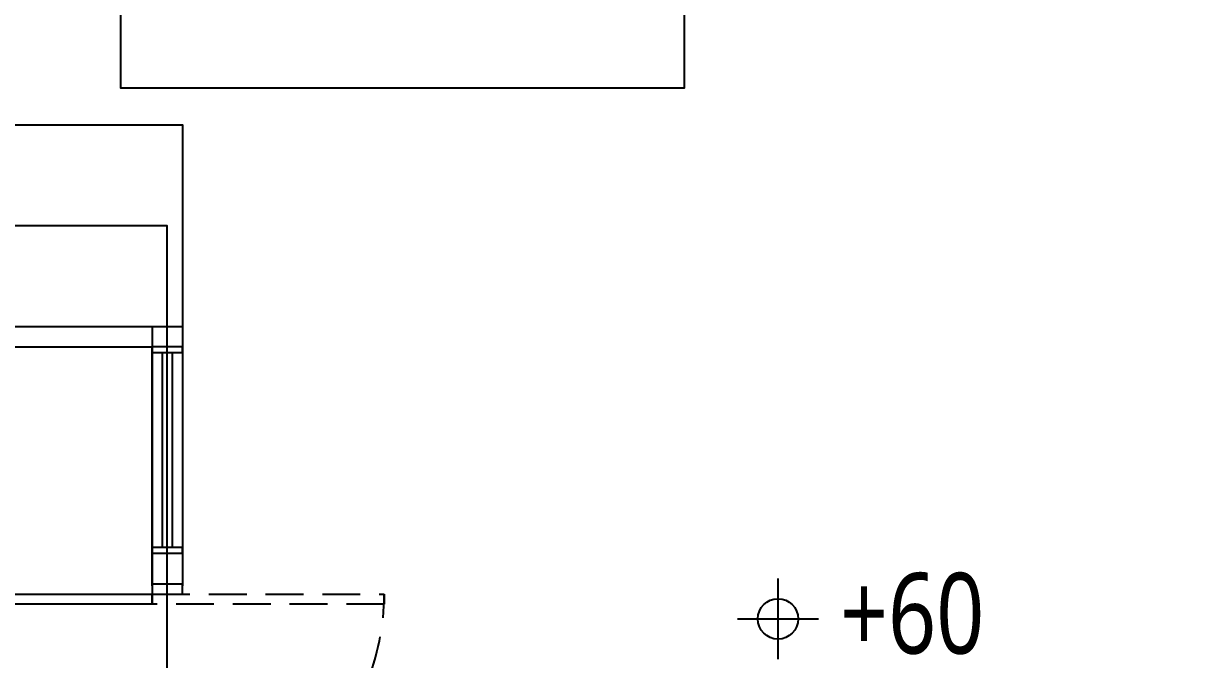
# Model space of a CAD drawing. Header units: millimetres. Extents: x -3377 to 119122, y -22007 to 15479.
# Drawn here: x 27997 to 28577, y 9129 to 9445 of the extents above; entities that cross this region are included whole.
import ezdxf
from ezdxf.enums import TextEntityAlignment as Align

# ---------------------------------------------------------------- set-up
doc = ezdxf.new("R2010")
doc.units = ezdxf.units.MM
doc.header["$LTSCALE"] = 150
doc.header["$MEASUREMENT"] = 0
doc.linetypes.add('HIDDEN2', pattern=[0.1875, 0.125, -0.0625])
doc.layers.get('0').update_dxf_attribs({"plot": 0})
for name, color, linetype, plot in [('AREA', 3, 'Continuous', False), ('FUNITURE', 9, 'Continuous', False), ('S-ARCH', 252, 'Continuous', False)]:
    doc.layers.add(name, color=color, linetype=linetype, plot=plot)
for name, color, linetype in [('COL', 1, 'Continuous'), ('FIN', 5, 'Continuous'), ('OPEN', 4, 'Continuous'), ('SYM', 3, 'Continuous'), ('WALL', 2, 'Continuous')]:
    doc.layers.add(name, color=color, linetype=linetype)
doc.styles.add('C1', font='', dxfattribs={"bigfont": 'japanese.shx'})
doc.styles.get('C1').set_extended_font_data('微軟正黑體')

# ---------------------------------------------------------------- blocks, each defined once
blk = doc.blocks.new('A$C704E4F0D')
at = {"layer": 'AREA', "color": 252}
blk.add_lwpolyline([(-1377.5, -767.5), (-1377.5, -135), (-1472.5, -135), (-1472.5, 557.5), (-757.5, 557.5), (-757.5, 352.5), (247.5, 352.5), (247.5, 127.5), (-757.5, 127.5), (-757.5, -262.5), (-502.5, -262.5), (-502.5, -767.5)], close=True, dxfattribs=at)
at = {"layer": 'COL', "color": 252}
blk.add_lwpolyline([(-1480, -85), (-1370, -85), (-1370, -185), (-1480, -185)], close=True, dxfattribs=at)
at = {"layer": 'FIN', "color": 252}
blk.add_lwpolyline([(-1480, -85), (-1480, -75), (-1510, -75), (-1510, -195), (-1385, -195)], dxfattribs=at)
at = {"layer": 'FUNITURE', "color": 252, "ltscale": 30}
blk.add_lwpolyline([(-1121.34069, -27.76178), (-1121.34069, -66.74163), (-1400.50827, -66.74163), (-1400.50827, -14.37247)], dxfattribs=at)
at = {"layer": 'OPEN', "color": 252, "linetype": 'Continuous'}
for p, q in [((-1385, -313.50002), (-1385, -194.99975)), ((-1370, -194.99975), (-1385, -194.99975)), ((-1370, -194.99975), (-1385, -194.99975)), ((-1385, -194.99975), (-1385, -198.00001)), ((-1370, -194.99975), (-1370, -313.50002)), ((-1370, -198.00001), (-1370, -194.99975)), ((-1370, -198.00001), (-1385, -198.00001)), ((-1380, -198.00001), (-1380, -294.49984)), ((-1375, -198.00001), (-1375, -294.49984)), ((-1370, -294.49984), (-1385, -294.49984)), ((-1370, -294.49984), (-1385, -294.49984)), ((-1370, -294.49984), (-1385, -294.49984)), ((-1370, -294.49984), (-1385, -294.49984)), ((-1385, -294.49984), (-1385, -297.50011)), ((-1370, -297.50011), (-1370, -294.49984)), ((-1370, -297.50011), (-1370, -294.49984)), ((-1370, -297.50011), (-1385, -297.50011)), ((-1385, -312.5), (-1385, -317.5)), ((-1370, -317.5), (-1370, -312.5)), ((-1500, -317.5), (-1385, -317.5)), ((-1385, -317.5), (-1370, -317.5)), ((-1385, -317.5), (-1385, -322.5)), ((-1385, -322.5), (-1500, -322.5))]:
    blk.add_line(p, q, dxfattribs=at)
at = {"layer": 'OPEN', "color": 252, "linetype": 'HIDDEN2'}
for p, q in [((-1385, -317.5), (-1270, -317.5)), ((-1385, -322.5), (-1385, -317.5)), ((-1270, -317.5), (-1270, -322.5)), ((-1270, -322.5), (-1385, -322.5))]:
    blk.add_line(p, q, dxfattribs=at)
at = {"layer": 'OPEN', "color": 252, "linetype": 'Continuous'}
blk.add_arc((-1385, -317.5), 115, 180, 270, dxfattribs=at)
at = {"layer": 'OPEN', "color": 252, "linetype": 'HIDDEN2'}
blk.add_arc((-1385, -317.5), 115, 270, 0, dxfattribs=at)
at = {"layer": 'SYM', "color": 252}
for p, q in [((-1074.91755, -349.84078), (-1074.91755, -309.84078)), ((-1094.91755, -329.84078), (-1054.91755, -329.84078))]:
    blk.add_line(p, q, dxfattribs=at)
blk.add_circle((-1074.91755, -329.84078), 10, dxfattribs=at)
at = {"layer": 'WALL', "color": 252}
for p, q in [((-1385, -185), (-1385, -312.5)), ((-1370, -185), (-1370, -312.5)), ((-1385, -312.5), (-1370, -312.5))]:
    blk.add_line(p, q, dxfattribs=at)
at = {"layer": 'SYM', "color": 252, "style": 'C1', "width": 0.8}
blk.add_text('+60', height=40, dxfattribs=at).set_placement((-1044.23911, -327.05386), align=Align.MIDDLE_LEFT)
blk = doc.blocks.new('2021-1102')
blk.add_blockref('A$C704E4F0D', (17334.93, -6040.97))

msp = doc.modelspace()

# ---------------------------------------------------------------- block references
at = {"layer": 'S-ARCH'}
msp.add_blockref('2021-1102', (12110.4, 15520.27), dxfattribs=at)

doc.saveas('drawing.dxf')
